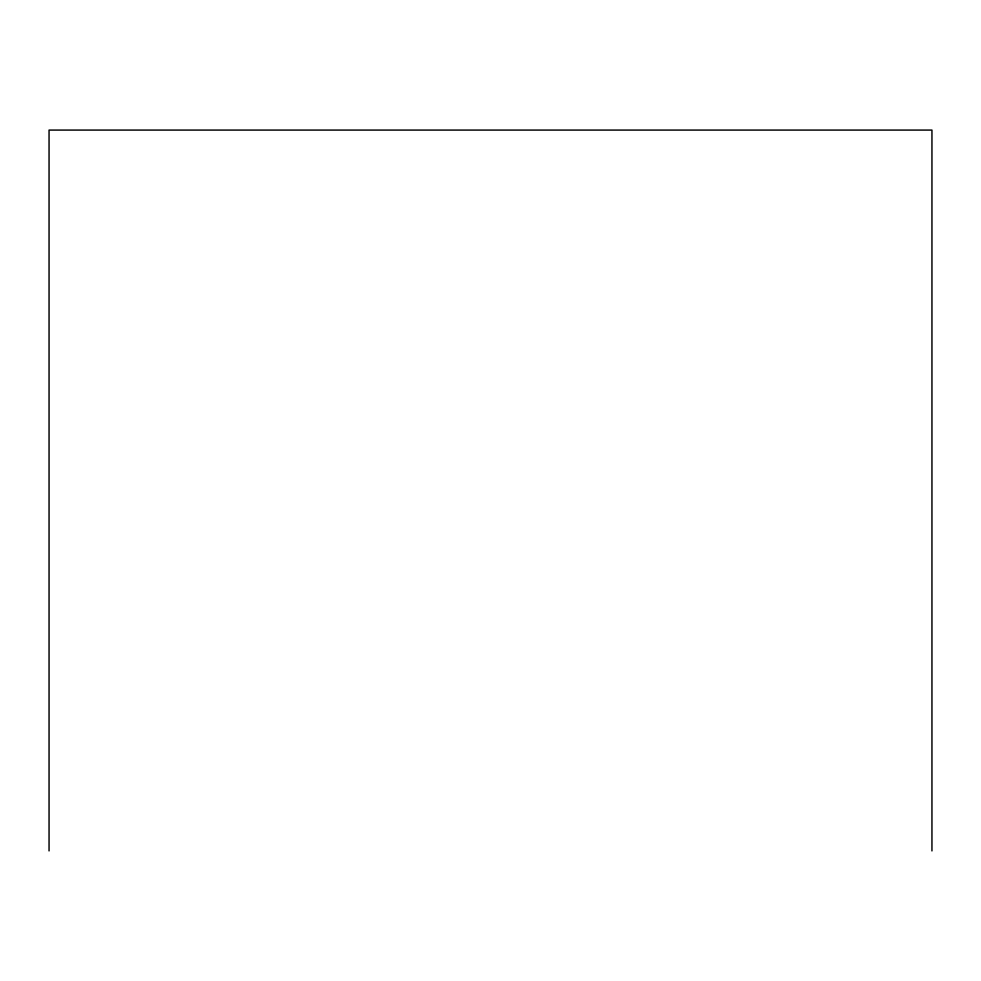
<?xml version="1.0" encoding="UTF-8"?>
<svg xmlns="http://www.w3.org/2000/svg" width="981" height="981" viewBox="0 0 981 981"><rect width="100%" height="100%" fill="white"/><g stroke="black" fill="none" stroke-linecap="round" stroke-linejoin="round"><path stroke-width="1.47" d="M931.95 850.919L931.95 130.081L49.05 130.081L49.05 850.919"/></g></svg>
